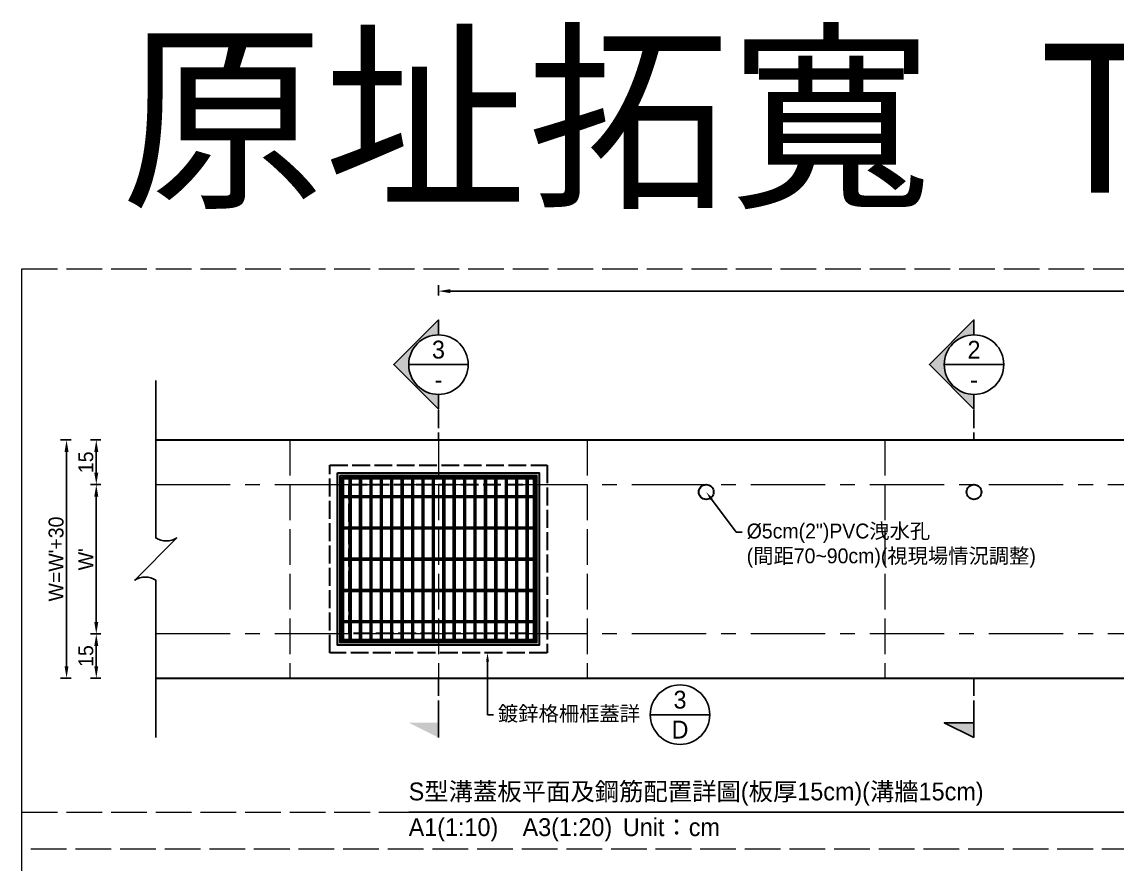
# Model space of a CAD drawing. Extents: x -4891 to 4829, y -5666 to -3242.
# Drawn here: x -2930.9 to -2562.8, y -4546.3 to -4263.3 of the extents above; entities that cross this region are included whole.
import ezdxf
from ezdxf import colors
from ezdxf.entities.mleader import LeaderData, LeaderLine
from ezdxf.math import Vec2, Vec3

# ---------------------------------------------------------------- set-up
doc = ezdxf.new("R2010")
doc.units = 0
doc.header["$MEASUREMENT"] = 0
doc.linetypes.add('ACAD_ISO02W100', pattern=[15, 12, -3])
doc.linetypes.add('CENTERX2', pattern=[4, 2.5, -0.5, 0.5, -0.5])
doc.layers.add('一、4.基本-隱藏', color=9, linetype='ACAD_ISO02W100', lineweight=20, plot=False)
doc.layers.add('三、3.文字-註解文字', color=2, linetype='Continuous')
for name, color, linetype, lineweight in [('二、1.繪圖-既有設施', 8, 'Continuous', 20), ('二、2.繪圖-施作項目', 181, 'Continuous', 30), ('二、6.繪圖-其他施作項目', 35, 'Continuous', 30)]:
    doc.layers.add(name, color=color, linetype=linetype, lineweight=lineweight)
doc.styles.add('次圖名(詳圖)', font='MS PGothic.ttf', dxfattribs={"height": 6})
doc.styles.add('註解文字', font='MS PGothic.ttf', dxfattribs={"height": 5})
doc.styles.add('註解文字(詳圖)', font='MS PGothic.ttf', dxfattribs={"height": 6})
doc.dimstyles.new('註解文字', dxfattribs={"dimtxt": 5, "dimasz": 4, "dimexe": 2, "dimexo": 2.5, "dimgap": 1, "dimtad": 2, "dimzin": 0, "dimdsep": 46, "dimtxsty": '註解文字', "dimcen": 0.1, "dimclrd": 144, "dimclre": 144, "dimclrt": 256, "dimadec": 0, "dimazin": 0, "dimtfac": 1, "dimtofl": 0, "dimtmove": 0, "dimatfit": 3, "dimfxl": 1.5, "dimfxlon": 1, "dimtolj": 1, "dimtzin": 0, "dimlwd": -1, "dimlwe": -1, "dimarcsym": 1})
pattern_1 = [(45, (-4111.2158, -4235.1416), (-2.65165, 2.65165), []), (45, (-4110.332, -4235.1416), (-2.65165, 2.65165), []), (45, (-4109.448, -4235.1416), (-2.65165, 2.65165), []), (45, (-4108.564, -4235.1416), (-2.65165, 2.65165), [])]

# ---------------------------------------------------------------- blocks, each defined once
blk = doc.blocks.new('*D164')
at = {"layer": 'Defpoints', "color": 0, "transparency": 16777216}
for p in [(-2905.85, -4403.8), (-2885.85, -4403.8), (-2885.85, -4418.8)]:
    blk.add_point(p, dxfattribs=at)
at = {"layer": '三、3.文字-註解文字', "color": 144, "transparency": 16777216}
for p, q in [((-2904.35, -4403.8), (-2907.85, -4403.8)), ((-2905.85, -4414.8), (-2905.85, -4407.8)), ((-2904.35, -4418.8), (-2907.85, -4418.8))]:
    blk.add_line(p, q, dxfattribs=at)
for points in [[(-2906.52, -4407.8), (-2905.19, -4407.8), (-2905.85, -4403.8)], [(-2906.52, -4414.8), (-2905.19, -4414.8), (-2905.85, -4418.8)]]:
    blk.add_solid(points, dxfattribs=at)
at = {"layer": '三、3.文字-註解文字', "transparency": 16777216, "insert": (-2909.35, -4411.3), "char_height": 5, "attachment_point": 5, "rotation": 90, "style": '註解文字'}
blk.add_mtext('\\A1;15', dxfattribs=at)
blk = doc.blocks.new('*D165')
at = {"layer": 'Defpoints', "color": 0, "transparency": 16777216}
for p in [(-2905.85, -4418.8), (-2885.85, -4418.8), (-2885.85, -4468.99)]:
    blk.add_point(p, dxfattribs=at)
at = {"layer": '三、3.文字-註解文字', "color": 144, "transparency": 16777216}
for p, q in [((-2904.35, -4418.8), (-2907.85, -4418.8)), ((-2905.85, -4464.99), (-2905.85, -4422.8)), ((-2904.35, -4468.99), (-2907.85, -4468.99))]:
    blk.add_line(p, q, dxfattribs=at)
for points in [[(-2906.52, -4422.8), (-2905.19, -4422.8), (-2905.85, -4418.8)], [(-2906.52, -4464.99), (-2905.19, -4464.99), (-2905.85, -4468.99)]]:
    blk.add_solid(points, dxfattribs=at)
at = {"layer": '三、3.文字-註解文字', "transparency": 16777216, "insert": (-2909.35, -4443.89), "char_height": 5, "attachment_point": 5, "rotation": 90, "style": '註解文字'}
blk.add_mtext("\\A1;W'", dxfattribs=at)
blk = doc.blocks.new('*D166')
at = {"layer": 'Defpoints', "color": 0, "transparency": 16777216}
for p in [(-2905.85, -4468.99), (-2885.85, -4468.99), (-2885.85, -4483.8)]:
    blk.add_point(p, dxfattribs=at)
at = {"layer": '三、3.文字-註解文字', "color": 144, "transparency": 16777216}
for p, q in [((-2904.35, -4468.99), (-2907.85, -4468.99)), ((-2905.85, -4479.8), (-2905.85, -4472.99)), ((-2904.35, -4483.8), (-2907.85, -4483.8))]:
    blk.add_line(p, q, dxfattribs=at)
for points in [[(-2906.52, -4472.99), (-2905.19, -4472.99), (-2905.85, -4468.99)], [(-2906.52, -4479.8), (-2905.19, -4479.8), (-2905.85, -4483.8)]]:
    blk.add_solid(points, dxfattribs=at)
at = {"layer": '三、3.文字-註解文字', "transparency": 16777216, "insert": (-2909.35, -4476.39), "char_height": 5, "attachment_point": 5, "rotation": 90, "style": '註解文字'}
blk.add_mtext('\\A1;15', dxfattribs=at)
blk = doc.blocks.new('*D167')
at = {"layer": 'Defpoints', "color": 0, "transparency": 16777216}
for p in [(-2915.85, -4403.8), (-2885.85, -4403.8), (-2885.85, -4483.8)]:
    blk.add_point(p, dxfattribs=at)
at = {"layer": '三、3.文字-註解文字', "color": 144, "transparency": 16777216}
for p, q in [((-2914.35, -4403.8), (-2917.85, -4403.8)), ((-2915.85, -4479.8), (-2915.85, -4407.8)), ((-2914.35, -4483.8), (-2917.85, -4483.8))]:
    blk.add_line(p, q, dxfattribs=at)
for points in [[(-2916.52, -4407.8), (-2915.19, -4407.8), (-2915.85, -4403.8)], [(-2916.52, -4479.8), (-2915.19, -4479.8), (-2915.85, -4483.8)]]:
    blk.add_solid(points, dxfattribs=at)
at = {"layer": '三、3.文字-註解文字', "transparency": 16777216, "insert": (-2919.35, -4443.8), "char_height": 5, "attachment_point": 5, "rotation": 90, "style": '註解文字'}
blk.add_mtext("\\A1;{\\fMS PGothic|b0|i0|c128|p34;W=}W'{\\fMS PGothic|b0|i0|c128|p34;+30}", dxfattribs=at)
blk = doc.blocks.new('*D168')
at = {"layer": 'Defpoints', "color": 0, "transparency": 16777216}
for p in [(-2790.85, -4353.8), (-2790.85, -4408.8), (-2290.85, -4408.8)]:
    blk.add_point(p, dxfattribs=at)
at = {"layer": '三、3.文字-註解文字', "color": 144, "transparency": 16777216}
for p, q in [((-2790.85, -4355.3), (-2790.85, -4351.8)), ((-2294.85, -4353.8), (-2786.85, -4353.8)), ((-2290.85, -4355.3), (-2290.85, -4351.8))]:
    blk.add_line(p, q, dxfattribs=at)
for points in [[(-2786.85, -4353.13), (-2786.85, -4354.46), (-2790.85, -4353.8)], [(-2294.85, -4353.13), (-2294.85, -4354.46), (-2290.85, -4353.8)]]:
    blk.add_solid(points, dxfattribs=at)
at = {"layer": '三、3.文字-註解文字', "transparency": 16777216, "insert": (-2540.85, -4350.3), "char_height": 5, "attachment_point": 5, "style": '註解文字'}
blk.add_mtext('\\A1;500±2', dxfattribs=at)

msp = doc.modelspace()

# ---------------------------------------------------------------- hatches: boundary and pattern name
at = {"layer": '三、3.文字-註解文字'}
h = msp.add_hatch(color=256, dxfattribs=at)
h.dxf.hatch_style = 1
h.paths.add_polyline_path([(-2790.855, -4363.489), (-2805.855, -4378.489), (-2790.855, -4393.489), (-2790.855, -4388.489, -0.4142136), (-2800.855, -4378.489, -0.4142136), (-2790.855, -4368.489)])
h = msp.add_hatch(color=256, dxfattribs=at)
h.dxf.hatch_style = 1
h.paths.add_polyline_path([(-2610.855, -4363.489), (-2625.855, -4378.489), (-2610.855, -4393.489), (-2610.855, -4388.489, -0.4142136), (-2620.855, -4378.489, -0.4142136), (-2610.855, -4368.489)])
h = msp.add_hatch(color=256, dxfattribs=at)
h.dxf.hatch_style = 1
h.paths.add_polyline_path([(-2800.855, -4498.796), (-2790.855, -4503.796), (-2790.855, -4498.796)])
h = msp.add_hatch(color=256, dxfattribs=at)
h.dxf.hatch_style = 1
h.paths.add_polyline_path([(-2620.855, -4498.796), (-2610.855, -4503.796), (-2610.855, -4498.796)])
at = {"layer": '二、6.繪圖-其他施作項目'}
h = msp.add_hatch(color=256, dxfattribs=at)
h.dxf.hatch_style = 1
h.paths.add_polyline_path([(-2824.755, -4472.696), (-2756.955, -4472.696), (-2756.955, -4414.896), (-2824.755, -4414.896)])
h.paths.add_polyline_path([(-2823.855, -4415.796), (-2757.855, -4415.796), (-2757.855, -4471.796), (-2823.855, -4471.796)], flags=16)
h = msp.add_hatch(dxfattribs=at)
h.set_pattern_fill('ANSI34', color=256, scale=5)
h.set_pattern_definition(pattern_1)
h.paths.add_polyline_path([(-2758.855, -4422.546), (-2822.855, -4422.546), (-2822.855, -4423.046), (-2758.855, -4423.046)])
h = msp.add_hatch(dxfattribs=at)
h.set_pattern_fill('ANSI34', color=256, scale=5)
h.set_pattern_definition(pattern_1)
h.paths.add_polyline_path([(-2758.855, -4433.046), (-2822.855, -4433.046), (-2822.855, -4433.546), (-2758.855, -4433.546)])
h = msp.add_hatch(dxfattribs=at)
h.set_pattern_fill('ANSI34', color=256, scale=5)
h.set_pattern_definition(pattern_1)
h.paths.add_polyline_path([(-2758.855, -4443.546), (-2822.855, -4443.546), (-2822.855, -4444.046), (-2758.855, -4444.046)])
h = msp.add_hatch(dxfattribs=at)
h.set_pattern_fill('ANSI34', color=256, scale=5)
h.set_pattern_definition(pattern_1)
h.paths.add_polyline_path([(-2758.855, -4454.046), (-2822.855, -4454.046), (-2822.855, -4454.546), (-2758.855, -4454.546)])
h = msp.add_hatch(dxfattribs=at)
h.set_pattern_fill('ANSI34', color=256, scale=5)
h.set_pattern_definition(pattern_1)
h.paths.add_polyline_path([(-2758.855, -4464.546), (-2822.855, -4464.546), (-2822.855, -4465.046), (-2758.855, -4465.046)])

# ---------------------------------------------------------------- linework, layer by layer
at = {"layer": '一、4.基本-隱藏'}
for points in [[(-2930.855, -4346.296), (-2150.855, -4346.296), (-2150.855, -4853.296), (-2930.855, -4853.296)], [(-2930.855, -4346.296), (-2150.855, -4346.296), (-2150.855, -4541.296), (-2930.855, -4541.296)]]:
    msp.add_lwpolyline(points, close=True, dxfattribs=at)
for points in [[(-2840.855, -4403.796), (-2840.855, -4483.796)], [(-2790.855, -4403.796), (-2790.855, -4483.796)], [(-2740.855, -4403.796), (-2740.855, -4483.796)], [(-2640.855, -4403.796), (-2640.855, -4483.796)], [(-2930.855, -4528.796), (-2150.855, -4528.796)]]:
    msp.add_lwpolyline(points, dxfattribs=at)
at = {"layer": '三、3.文字-註解文字'}
for points in [[(-2790.855, -4368.489), (-2790.855, -4363.489), (-2805.855, -4378.489), (-2790.855, -4393.489), (-2790.855, -4388.489)], [(-2610.855, -4368.489), (-2610.855, -4363.489), (-2625.855, -4378.489), (-2610.855, -4393.489), (-2610.855, -4388.489)], [(-2800.855, -4378.489), (-2780.855, -4378.489)], [(-2620.855, -4378.489), (-2600.855, -4378.489)], [(-2790.855, -4503.796), (-2790.855, -4493.796)], [(-2610.855, -4503.796), (-2610.855, -4493.796)], [(-2719.658, -4496.102), (-2699.658, -4496.102)], [(-2610.855, -4503.796), (-2620.855, -4498.796), (-2610.855, -4498.796)], [(-2800.855, -4528.796), (-2280.855, -4528.796)]]:
    msp.add_lwpolyline(points, dxfattribs=at)
msp.add_lwpolyline([(-2885.855, -4503.796), (-2885.855, -4450.867, 0.2828427), (-2892.926, -4450.867), (-2878.784, -4436.725, -0.2828427), (-2885.855, -4436.725), (-2885.855, -4383.796)], format="xyb", dxfattribs=at)
at = {"layer": '三、3.文字-註解文字', "linetype": 'ACAD_ISO02W100', "ltscale": 0.5}
for points in [[(-2790.855, -4393.796), (-2790.855, -4403.796)], [(-2610.855, -4393.796), (-2610.855, -4403.796)], [(-2790.855, -4483.796), (-2790.855, -4493.796)], [(-2610.855, -4483.796), (-2610.855, -4493.796)]]:
    msp.add_lwpolyline(points, dxfattribs=at)
at = {"layer": '三、3.文字-註解文字'}
for centre in [(-2790.855, -4378.489), (-2610.855, -4378.489), (-2709.658, -4496.102)]:
    msp.add_circle(centre, 10, dxfattribs=at)
at = {"layer": '二、1.繪圖-既有設施', "linetype": 'CENTERX2', "ltscale": 10}
for points in [[(-2885.855, -4418.796), (-2195.855, -4418.796)], [(-2885.855, -4468.796), (-2195.855, -4468.796)]]:
    msp.add_lwpolyline(points, dxfattribs=at)
at = {"layer": '二、2.繪圖-施作項目', "linetype": 'Continuous'}
for points in [[(-2885.855, -4403.796), (-2195.855, -4403.796)], [(-2885.855, -4483.796), (-2195.855, -4483.796)]]:
    msp.add_lwpolyline(points, dxfattribs=at)
at = {"layer": '二、6.繪圖-其他施作項目', "linetype": 'ACAD_ISO02W100', "ltscale": 0.5}
for points in [[(-2827.355, -4412.296), (-2754.355, -4412.296), (-2754.355, -4475.296), (-2827.355, -4475.296)], [(-2820.855, -4418.796), (-2760.855, -4418.796), (-2760.855, -4468.796), (-2820.855, -4468.796)]]:
    msp.add_lwpolyline(points, close=True, dxfattribs=at)
at = {"layer": '二、6.繪圖-其他施作項目'}
for points in [[(-2824.755, -4414.896), (-2756.955, -4414.896), (-2756.955, -4472.696), (-2824.755, -4472.696)], [(-2823.855, -4415.796), (-2757.855, -4415.796), (-2757.855, -4471.796), (-2823.855, -4471.796)], [(-2823.355, -4416.296), (-2758.355, -4416.296), (-2758.355, -4471.296), (-2823.355, -4471.296)]]:
    msp.add_lwpolyline(points, close=True, dxfattribs=at)
for points in [[(-2823.355, -4416.296), (-2758.355, -4416.296)], [(-2823.355, -4416.296), (-2823.355, -4471.296)], [(-2822.855, -4416.296), (-2822.855, -4471.296)], [(-2822.855, -4416.796), (-2758.855, -4416.796)], [(-2820.855, -4416.796), (-2820.855, -4422.546)], [(-2820.355, -4416.796), (-2820.355, -4422.546)], [(-2817.355, -4416.796), (-2817.355, -4422.546)], [(-2816.855, -4416.796), (-2816.855, -4422.546)], [(-2813.855, -4416.796), (-2813.855, -4422.546)], [(-2813.355, -4416.796), (-2813.355, -4422.546)], [(-2810.355, -4416.796), (-2810.355, -4422.546)], [(-2809.855, -4416.796), (-2809.855, -4422.546)], [(-2806.855, -4416.796), (-2806.855, -4422.546)], [(-2806.355, -4416.796), (-2806.355, -4422.546)], [(-2803.355, -4416.796), (-2803.355, -4422.546)], [(-2802.855, -4416.796), (-2802.855, -4422.546)], [(-2799.855, -4416.796), (-2799.855, -4422.546)], [(-2799.355, -4416.796), (-2799.355, -4422.546)], [(-2796.355, -4416.796), (-2796.355, -4422.546)], [(-2795.855, -4416.796), (-2795.855, -4422.546)], [(-2792.855, -4416.796), (-2792.855, -4422.546)], [(-2792.355, -4416.796), (-2792.355, -4422.546)], [(-2789.355, -4416.796), (-2789.355, -4422.546)], [(-2788.855, -4416.796), (-2788.855, -4422.546)], [(-2785.855, -4416.796), (-2785.855, -4422.546)], [(-2785.355, -4416.796), (-2785.355, -4422.546)], [(-2782.355, -4416.796), (-2782.355, -4422.546)], [(-2781.855, -4416.796), (-2781.855, -4422.546)], [(-2778.855, -4416.796), (-2778.855, -4422.546)], [(-2778.355, -4416.796), (-2778.355, -4422.546)], [(-2775.355, -4416.796), (-2775.355, -4422.546)], [(-2774.855, -4416.796), (-2774.855, -4422.546)], [(-2771.855, -4416.796), (-2771.855, -4422.546)], [(-2771.355, -4416.796), (-2771.355, -4422.546)], [(-2768.355, -4416.796), (-2768.355, -4422.546)], [(-2767.855, -4416.796), (-2767.855, -4422.546)], [(-2764.855, -4416.796), (-2764.855, -4422.546)], [(-2764.355, -4416.796), (-2764.355, -4422.546)], [(-2761.355, -4416.796), (-2761.355, -4422.546)], [(-2760.855, -4416.796), (-2760.855, -4422.546)], [(-2758.855, -4416.296), (-2758.855, -4471.296)], [(-2758.355, -4416.296), (-2758.355, -4471.296)], [(-2822.855, -4422.546), (-2758.855, -4422.546)], [(-2822.855, -4423.046), (-2758.855, -4423.046)], [(-2820.855, -4423.046), (-2820.855, -4433.046)], [(-2820.355, -4423.046), (-2820.355, -4433.046)], [(-2817.355, -4423.046), (-2817.355, -4433.046)], [(-2816.855, -4423.046), (-2816.855, -4433.046)], [(-2813.855, -4423.046), (-2813.855, -4433.046)], [(-2813.355, -4423.046), (-2813.355, -4433.046)], [(-2810.355, -4423.046), (-2810.355, -4433.046)], [(-2809.855, -4423.046), (-2809.855, -4433.046)], [(-2806.855, -4423.046), (-2806.855, -4433.046)], [(-2806.355, -4423.046), (-2806.355, -4433.046)], [(-2803.355, -4423.046), (-2803.355, -4433.046)], [(-2802.855, -4423.046), (-2802.855, -4433.046)], [(-2799.855, -4423.046), (-2799.855, -4433.046)], [(-2799.355, -4423.046), (-2799.355, -4433.046)], [(-2796.355, -4423.046), (-2796.355, -4433.046)], [(-2795.855, -4423.046), (-2795.855, -4433.046)], [(-2792.855, -4423.046), (-2792.855, -4433.046)], [(-2792.355, -4423.046), (-2792.355, -4433.046)], [(-2789.355, -4423.046), (-2789.355, -4433.046)], [(-2788.855, -4423.046), (-2788.855, -4433.046)], [(-2785.855, -4423.046), (-2785.855, -4433.046)], [(-2785.355, -4423.046), (-2785.355, -4433.046)], [(-2782.355, -4423.046), (-2782.355, -4433.046)], [(-2781.855, -4423.046), (-2781.855, -4433.046)], [(-2778.855, -4423.046), (-2778.855, -4433.046)], [(-2778.355, -4423.046), (-2778.355, -4433.046)], [(-2775.355, -4423.046), (-2775.355, -4433.046)], [(-2774.855, -4423.046), (-2774.855, -4433.046)], [(-2771.855, -4423.046), (-2771.855, -4433.046)], [(-2771.355, -4423.046), (-2771.355, -4433.046)], [(-2768.355, -4423.046), (-2768.355, -4433.046)], [(-2767.855, -4423.046), (-2767.855, -4433.046)], [(-2764.855, -4423.046), (-2764.855, -4433.046)], [(-2764.355, -4423.046), (-2764.355, -4433.046)], [(-2761.355, -4423.046), (-2761.355, -4433.046)], [(-2760.855, -4423.046), (-2760.855, -4433.046)], [(-2822.855, -4433.046), (-2758.855, -4433.046)], [(-2822.855, -4433.546), (-2758.855, -4433.546)], [(-2820.855, -4433.546), (-2820.855, -4443.546)], [(-2820.355, -4433.546), (-2820.355, -4443.546)], [(-2817.355, -4433.546), (-2817.355, -4443.546)], [(-2816.855, -4433.546), (-2816.855, -4443.546)], [(-2813.855, -4433.546), (-2813.855, -4443.546)], [(-2813.355, -4433.546), (-2813.355, -4443.546)], [(-2810.355, -4433.546), (-2810.355, -4443.546)], [(-2809.855, -4433.546), (-2809.855, -4443.546)], [(-2806.855, -4433.546), (-2806.855, -4443.546)], [(-2806.355, -4433.546), (-2806.355, -4443.546)], [(-2803.355, -4433.546), (-2803.355, -4443.546)], [(-2802.855, -4433.546), (-2802.855, -4443.546)], [(-2799.855, -4433.546), (-2799.855, -4443.546)], [(-2799.355, -4433.546), (-2799.355, -4443.546)], [(-2796.355, -4433.546), (-2796.355, -4443.546)], [(-2795.855, -4433.546), (-2795.855, -4443.546)], [(-2792.855, -4433.546), (-2792.855, -4443.546)], [(-2792.355, -4433.546), (-2792.355, -4443.546)], [(-2789.355, -4433.546), (-2789.355, -4443.546)], [(-2788.855, -4433.546), (-2788.855, -4443.546)], [(-2785.855, -4433.546), (-2785.855, -4443.546)], [(-2785.355, -4433.546), (-2785.355, -4443.546)], [(-2782.355, -4433.546), (-2782.355, -4443.546)], [(-2781.855, -4433.546), (-2781.855, -4443.546)], [(-2778.855, -4433.546), (-2778.855, -4443.546)], [(-2778.355, -4433.546), (-2778.355, -4443.546)], [(-2775.355, -4433.546), (-2775.355, -4443.546)], [(-2774.855, -4433.546), (-2774.855, -4443.546)], [(-2771.855, -4433.546), (-2771.855, -4443.546)], [(-2771.355, -4433.546), (-2771.355, -4443.546)], [(-2768.355, -4433.546), (-2768.355, -4443.546)], [(-2767.855, -4433.546), (-2767.855, -4443.546)], [(-2764.855, -4433.546), (-2764.855, -4443.546)], [(-2764.355, -4433.546), (-2764.355, -4443.546)], [(-2761.355, -4433.546), (-2761.355, -4443.546)], [(-2760.855, -4433.546), (-2760.855, -4443.546)], [(-2822.855, -4443.546), (-2758.855, -4443.546)], [(-2822.855, -4444.046), (-2758.855, -4444.046)], [(-2820.855, -4444.046), (-2820.855, -4454.046)], [(-2820.355, -4444.046), (-2820.355, -4454.046)], [(-2817.355, -4444.046), (-2817.355, -4454.046)], [(-2816.855, -4444.046), (-2816.855, -4454.046)], [(-2813.855, -4444.046), (-2813.855, -4454.046)], [(-2813.355, -4444.046), (-2813.355, -4454.046)], [(-2810.355, -4444.046), (-2810.355, -4454.046)], [(-2809.855, -4444.046), (-2809.855, -4454.046)], [(-2806.855, -4444.046), (-2806.855, -4454.046)], [(-2806.355, -4444.046), (-2806.355, -4454.046)], [(-2803.355, -4444.046), (-2803.355, -4454.046)], [(-2802.855, -4444.046), (-2802.855, -4454.046)], [(-2799.855, -4444.046), (-2799.855, -4454.046)], [(-2799.355, -4444.046), (-2799.355, -4454.046)], [(-2796.355, -4444.046), (-2796.355, -4454.046)], [(-2795.855, -4444.046), (-2795.855, -4454.046)], [(-2792.855, -4444.046), (-2792.855, -4454.046)], [(-2792.355, -4444.046), (-2792.355, -4454.046)], [(-2789.355, -4444.046), (-2789.355, -4454.046)], [(-2788.855, -4444.046), (-2788.855, -4454.046)], [(-2785.855, -4444.046), (-2785.855, -4454.046)], [(-2785.355, -4444.046), (-2785.355, -4454.046)], [(-2782.355, -4444.046), (-2782.355, -4454.046)], [(-2781.855, -4444.046), (-2781.855, -4454.046)], [(-2778.855, -4444.046), (-2778.855, -4454.046)], [(-2778.355, -4444.046), (-2778.355, -4454.046)], [(-2775.355, -4444.046), (-2775.355, -4454.046)], [(-2774.855, -4444.046), (-2774.855, -4454.046)], [(-2771.855, -4444.046), (-2771.855, -4454.046)], [(-2771.355, -4444.046), (-2771.355, -4454.046)], [(-2768.355, -4444.046), (-2768.355, -4454.046)], [(-2767.855, -4444.046), (-2767.855, -4454.046)], [(-2764.855, -4444.046), (-2764.855, -4454.046)], [(-2764.355, -4444.046), (-2764.355, -4454.046)], [(-2761.355, -4444.046), (-2761.355, -4454.046)], [(-2760.855, -4444.046), (-2760.855, -4454.046)], [(-2822.855, -4454.046), (-2758.855, -4454.046)], [(-2822.855, -4454.546), (-2758.855, -4454.546)], [(-2820.855, -4454.546), (-2820.855, -4464.546)], [(-2820.355, -4454.546), (-2820.355, -4464.546)], [(-2817.355, -4454.546), (-2817.355, -4464.546)], [(-2816.855, -4454.546), (-2816.855, -4464.546)], [(-2813.855, -4454.546), (-2813.855, -4464.546)], [(-2813.355, -4454.546), (-2813.355, -4464.546)], [(-2810.355, -4454.546), (-2810.355, -4464.546)], [(-2809.855, -4454.546), (-2809.855, -4464.546)], [(-2806.855, -4454.546), (-2806.855, -4464.546)], [(-2806.355, -4454.546), (-2806.355, -4464.546)], [(-2803.355, -4454.546), (-2803.355, -4464.546)], [(-2802.855, -4454.546), (-2802.855, -4464.546)], [(-2799.855, -4454.546), (-2799.855, -4464.546)], [(-2799.355, -4454.546), (-2799.355, -4464.546)], [(-2796.355, -4454.546), (-2796.355, -4464.546)], [(-2795.855, -4454.546), (-2795.855, -4464.546)], [(-2792.855, -4454.546), (-2792.855, -4464.546)], [(-2792.355, -4454.546), (-2792.355, -4464.546)], [(-2789.355, -4454.546), (-2789.355, -4464.546)], [(-2788.855, -4454.546), (-2788.855, -4464.546)], [(-2785.855, -4454.546), (-2785.855, -4464.546)], [(-2785.355, -4454.546), (-2785.355, -4464.546)], [(-2782.355, -4454.546), (-2782.355, -4464.546)], [(-2781.855, -4454.546), (-2781.855, -4464.546)], [(-2778.855, -4454.546), (-2778.855, -4464.546)], [(-2778.355, -4454.546), (-2778.355, -4464.546)], [(-2775.355, -4454.546), (-2775.355, -4464.546)], [(-2774.855, -4454.546), (-2774.855, -4464.546)], [(-2771.855, -4454.546), (-2771.855, -4464.546)], [(-2771.355, -4454.546), (-2771.355, -4464.546)], [(-2768.355, -4454.546), (-2768.355, -4464.546)], [(-2767.855, -4454.546), (-2767.855, -4464.546)], [(-2764.855, -4454.546), (-2764.855, -4464.546)], [(-2764.355, -4454.546), (-2764.355, -4464.546)], [(-2761.355, -4454.546), (-2761.355, -4464.546)], [(-2760.855, -4454.546), (-2760.855, -4464.546)], [(-2822.855, -4464.546), (-2758.855, -4464.546)], [(-2822.855, -4465.046), (-2758.855, -4465.046)], [(-2820.855, -4465.046), (-2820.855, -4470.796)], [(-2820.355, -4465.046), (-2820.355, -4470.796)], [(-2817.355, -4465.046), (-2817.355, -4470.796)], [(-2816.855, -4465.046), (-2816.855, -4470.796)], [(-2813.855, -4465.046), (-2813.855, -4470.796)], [(-2813.355, -4465.046), (-2813.355, -4470.796)], [(-2810.355, -4465.046), (-2810.355, -4470.796)], [(-2809.855, -4465.046), (-2809.855, -4470.796)], [(-2806.855, -4465.046), (-2806.855, -4470.796)], [(-2806.355, -4465.046), (-2806.355, -4470.796)], [(-2803.355, -4465.046), (-2803.355, -4470.796)], [(-2802.855, -4465.046), (-2802.855, -4470.796)], [(-2799.855, -4465.046), (-2799.855, -4470.796)], [(-2799.355, -4465.046), (-2799.355, -4470.796)], [(-2796.355, -4465.046), (-2796.355, -4470.796)], [(-2795.855, -4465.046), (-2795.855, -4470.796)], [(-2792.855, -4465.046), (-2792.855, -4470.796)], [(-2792.355, -4465.046), (-2792.355, -4470.796)], [(-2789.355, -4465.046), (-2789.355, -4470.796)], [(-2788.855, -4465.046), (-2788.855, -4470.796)], [(-2785.855, -4465.046), (-2785.855, -4470.796)], [(-2785.355, -4465.046), (-2785.355, -4470.796)], [(-2782.355, -4465.046), (-2782.355, -4470.796)], [(-2781.855, -4465.046), (-2781.855, -4470.796)], [(-2778.855, -4465.046), (-2778.855, -4470.796)], [(-2778.355, -4465.046), (-2778.355, -4470.796)], [(-2775.355, -4465.046), (-2775.355, -4470.796)], [(-2774.855, -4465.046), (-2774.855, -4470.796)], [(-2771.855, -4465.046), (-2771.855, -4470.796)], [(-2771.355, -4465.046), (-2771.355, -4470.796)], [(-2768.355, -4465.046), (-2768.355, -4470.796)], [(-2767.855, -4465.046), (-2767.855, -4470.796)], [(-2764.855, -4465.046), (-2764.855, -4470.796)], [(-2764.355, -4465.046), (-2764.355, -4470.796)], [(-2761.355, -4465.046), (-2761.355, -4470.796)], [(-2760.855, -4465.046), (-2760.855, -4470.796)], [(-2823.355, -4471.296), (-2758.355, -4471.296)], [(-2822.855, -4470.796), (-2758.855, -4470.796)]]:
    msp.add_lwpolyline(points, dxfattribs=at)
for centre in [(-2700.855, -4421.296), (-2610.855, -4421.296)]:
    msp.add_circle(centre, 2.5, dxfattribs=at)

# ---------------------------------------------------------------- texts
at = {"layer": '三、3.文字-註解文字'}
for s, width, gutter_width, insert, char_height, attachment_point, style in [("{\\fMS PGothic|b0|i0|c128|p34;原址拓寬  T=15、W}'{\\fMS PGothic|b0|i0|c128|p34;=}5{\\fMS PGothic|b0|i0|c128|p34;0}", 736.25874, 25, (-2540.855, -4326.296), 50, 8, '註解文字'), ('3', 6.60394, 25, (-2790.855, -4373.489), 6, 5, '註解文字(詳圖)'), ('2', 6.60394, 25, (-2610.855, -4373.489), 6, 5, '註解文字(詳圖)'), ('-', 6.60394, 25, (-2790.855, -4383.489), 6, 5, '註解文字(詳圖)'), ('-', 6.60394, 25, (-2610.855, -4383.489), 6, 5, '註解文字(詳圖)'), ('3', 6.60394, 25, (-2709.658, -4491.102), 6, 5, '註解文字(詳圖)'), ('D', 6.60394, 25, (-2709.658, -4501.102), 6, 5, '註解文字(詳圖)'), ('S{\\fMS PGothic|b0|i0|c128|p34;型溝蓋板平面及鋼筋配置詳圖(板厚15cm)}(溝牆15cm)', 215.37549, 15, (-2800.855, -4522.796), 6, 4, '次圖名(詳圖)'), ('A1(1:10)\u3000A3(1:20){\\fMS PGothic|b0|i0|c128|p34;^IUnit：cm}', 136.03259, 15, (-2800.855, -4534.796), 6, 4, '次圖名(詳圖)')]:
    msp.add_mtext_dynamic_manual_height_columns(s, width=width, gutter_width=gutter_width, heights=[0], dxfattribs=dict(at, insert=insert, char_height=char_height, attachment_point=attachment_point, style=style))

# ---------------------------------------------------------------- dimensions: what is measured, and where the dimension line sits
dim = msp.add_linear_dim(base=(-2790.855, -4353.796), p1=(-2290.855, -4408.796), p2=(-2790.855, -4408.796), text='500±2', dimstyle='註解文字', dxfattribs=at)
dim.commit()
dim.dimension.update_dxf_attribs({"geometry": '*D168', "text_midpoint": (-2540.855, -4350.296)})
for base, p1, p2, text, picture, middle in [((-2915.855, -4403.796), (-2885.855, -4483.796), (-2885.855, -4403.796), "{\\fMS PGothic|b0|i0|c128|p34;W=}W'{\\fMS PGothic|b0|i0|c128|p34;+30}", '*D167', (-2919.355, -4443.796)), ((-2905.855, -4403.796), (-2885.855, -4418.796), (-2885.855, -4403.796), '15', '*D164', (-2909.355, -4411.296)), ((-2905.855, -4418.796), (-2885.855, -4468.989), (-2885.855, -4418.796), "W'", '*D165', (-2909.355, -4443.893)), ((-2905.855, -4468.989), (-2885.855, -4483.796), (-2885.855, -4468.989), '15', '*D166', (-2909.355, -4476.393))]:
    dim = msp.add_linear_dim(base=base, p1=p1, p2=p2, angle=90, text=text, dimstyle='註解文字', dxfattribs=at)
    dim.commit()
    dim.dimension.update_dxf_attribs({"geometry": picture, "text_midpoint": middle})

# ---------------------------------------------------------------- leaders
ml = msp.add_multileader_mtext('Standard', dxfattribs=at)
ml.set_content('{\\fMS PGothic|b0|i0|c128|p34;%%C5cm(2")PVC洩水孔\\P(間距70~90cm)(視現場情況調整)}', color=256, style='註解文字')
ml.set_leader_properties(color=144, linetype='ByLayer', lineweight=-1)
ml.build(insert=Vec2(0, 0))
ml.multileader.update_dxf_attribs({"dogleg_length": 2, "arrow_head_size": 3})
ctx = ml.context
ctx.base_point, ctx.char_height, ctx.arrow_head_size, ctx.landing_gap_size, ctx.plane_origin = Vec3(-2688.749, -4434.75), 5, 3, 1.5, Vec3(-2700.855, -4421.296)
notes = []
notes.append((ctx, [(1, (1, 1, 0), (-2690.749, -4434.75), (1, 0), 2, [(0, [(-2700.855, -4421.296)], 0, [])])]))
ctx.mtext.insert, ctx.mtext.width, ctx.mtext.flow_direction = Vec3(-2687.249, -4431.895), 101.32193, 5
ml = msp.add_multileader_mtext('Standard', dxfattribs=at)
ml.set_content('鍍鋅格柵框蓋詳', color=256, style='註解文字')
ml.set_leader_properties(color=144, linetype='ByLayer', lineweight=-1)
ml.build(insert=Vec2(0, 0))
ml.multileader.update_dxf_attribs({"dogleg_length": 2, "arrow_head_size": 3})
ctx = ml.context
ctx.base_point, ctx.char_height, ctx.arrow_head_size, ctx.landing_gap_size, ctx.plane_origin = Vec3(-2772.355, -4496.102), 5, 3, 1.5, Vec3(-2791.904, -4552.279)
notes.append((ctx, [(1, (1, 1, 0), (-2774.355, -4496.102), (1, 0), 2, [(0, [(-2774.355, -4475.296)], 0, [])])]))
ctx.mtext.insert, ctx.mtext.width, ctx.mtext.flow_direction = Vec3(-2770.855, -4493.247), 122.40528, 5
for ctx, leaders in notes:
    for number, flags, end, landing, length, lines in leaders:
        leader = LeaderData()
        leader.index, (leader.has_last_leader_line, leader.has_dogleg_vector, leader.attachment_direction) = number, flags
        leader.last_leader_point, leader.dogleg_vector, leader.dogleg_length = Vec3(end), Vec3(landing), length
        for number, points, colour, breaks in lines:
            line = LeaderLine()
            line.index, line.vertices, line.color, line.breaks = number, Vec3.list(points), colors.encode_raw_color(colour), breaks
            leader.lines.append(line)
        ctx.leaders.append(leader)

doc.saveas('drawing.dxf')
